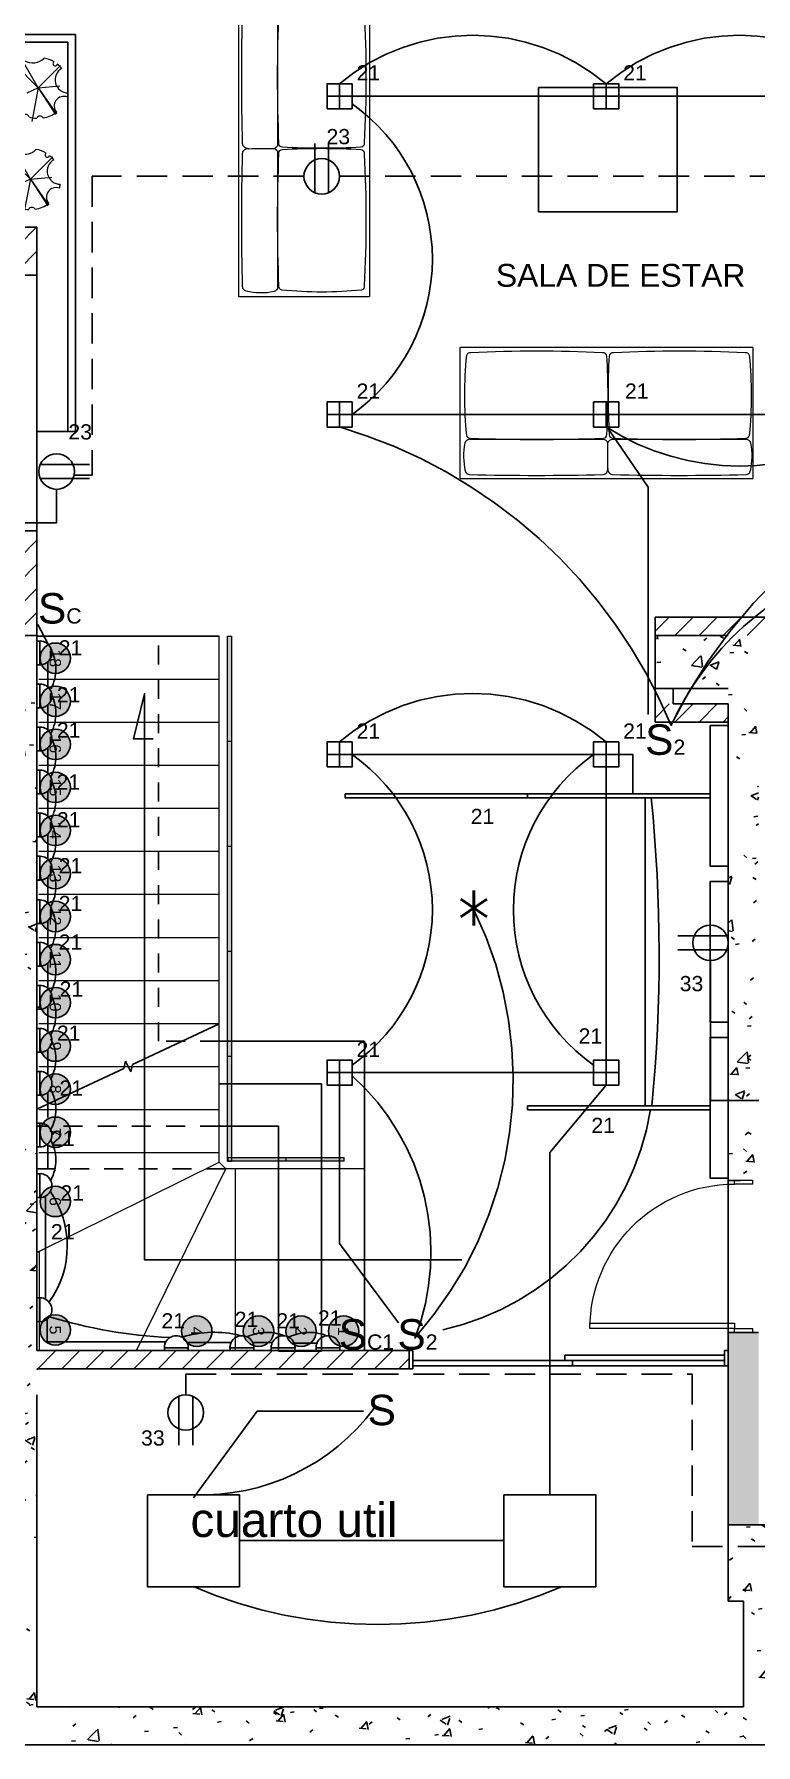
# Model space of a CAD drawing. Header units: inches. Extents: x 131 to 82119, y 71 to 16923.
# Drawn here: x 380.3 to 385.04, y 172.93 to 184.17 of the extents above; entities that cross this region are included whole.
import ezdxf
from ezdxf.enums import TextEntityAlignment as Align

# ---------------------------------------------------------------- set-up
doc = ezdxf.new("R2010")
doc.units = ezdxf.units.IN
doc.header["$MEASUREMENT"] = 0
for name, pattern in [('HIDDEN', [9.525, 6.35, -3.175]), ('HIDDEN2', [0.1875, 0.125, -0.0625]), ('PISO', [0.3, 0.2, -0.1])]:
    doc.linetypes.add(name, pattern=pattern)
for name, color, linetype in [('A-ACHU-SOLID 255', 255, 'Continuous'), ('A-MURO', 2, 'Continuous'), ('Arquitectonico', 253, 'Continuous'), ('BLOQUES TOMAS Y LUCES', 140, 'Continuous'), ('INTERRUPTORES', 6, 'Continuous'), ('LAMPARAS', 20, 'Continuous'), ('Retorno', 5, 'HIDDEN')]:
    doc.layers.add(name, color=color, linetype=linetype)
for name, color, linetype, lineweight in [('A-DOOR-____-MCUT', 31, 'Continuous', 18), ('A-DOOR-____-OTLN', 31, 'Continuous', 18), ('A-DOOR-FRAM-MCUT', 31, 'Continuous', 18), ('A-GLAZ-CURT-OTLN', 52, 'Continuous', 18), ('DUCTO-PARED O TECHO', 7, 'Continuous', 25), ('DUCTO-PISO', 7, 'PISO', 25), ('I-FURN-____-OTLN', 30, 'Continuous', 18), ('L-PLNT-____-OTLN', 71, 'Continuous', 18), ('S-FSTN-____-OTLN', 2, 'Continuous', 18), ('SIMBOLOGIA', 150, 'Continuous', 25)]:
    doc.layers.add(name, color=color, linetype=linetype, lineweight=lineweight)
doc.styles.add('Arial', font='arial.ttf', dxfattribs={"height": 0.225})
doc.styles.add('Arial_1', font='arial.ttf', dxfattribs={"height": 0.15})
doc.styles.add('ROMANS', font='romans.shx', dxfattribs={"width": 0.625})
doc.styles.get("Standard").update_dxf_attribs({"font": 'arial.ttf'})
doc.styles.add('swis Lt BT', font='swissl.ttf')
pattern_1 = [(50, (393.4712, 186.17345), (0.546432, -0.047308), [0.057, -0.629]), (355, (393.4712, 186.17345), (-0.105429, 0.57337), [0.046, -0.503]), (100.451, (393.5172, 186.16945), (0.440955, 0.525708), [0.049, -0.534]), (46.184, (393.4712, 186.32545), (0.813123, -0.12606), [0.086, -0.943]), (96.636, (393.5392, 186.31545), (0.711995, 0.742252), [0.073, -0.801]), (351.184, (393.4712, 186.32545), (0.71223, 0.742616), [0.069, -0.754]), (21, (393.5472, 186.28745), (0.454985, -0.306292), [0.057, -0.629]), (326, (393.5472, 186.28745), (0.185766, 0.552594), [0.046, -0.503]), (71.451, (393.5852, 186.26245), (0.640536, 0.246016), [0.049, -0.534]), (37.5, (393.47122, 186.17345), (0.009206, 0.2541166), [0.025, -0.472, 0.025, -0.485, -0.505]), (37.5, (393.47122, 186.17345), (0.009206, 0.2541166), [-1.007, 0.025, -0.48]), (7.5, (393.47122, 186.17345), (0.2004608, 0.3007382), [0.025, -0.266, 0.025, -0.46, -0.192]), (7.5, (393.47122, 186.17345), (0.2004608, 0.3007382), [-0.776, 0.025, -0.167]), (327.5, (393.30122, 186.17345), (0.406483, -0.0170776), [0.025, -0.165, 0.025, -0.569, -0.789]), (327.5, (393.30122, 186.17345), (0.406483, -0.0170776), [-0.785, 0.025, -0.764]), (317.5, (393.22522, 186.17345), (0.4439987, 0.076008), [0.025, -0.223, 0.025, -0.37, -0.56]), (317.5, (393.22522, 186.17345), (0.4439987, 0.076008), [-0.642, 0.025, -0.535])]

# ---------------------------------------------------------------- blocks, each defined once
blk = doc.blocks.new('Puertas Revit Lisas - 1_00 x 2_65-1766126-ARQ-SS')
at = {"layer": 'A-DOOR-____-MCUT'}
for p, q in [((0.475, 1.006825), (0.44, 1.006825)), ((0.44, 1.006825), (0.44, 0.056825)), ((0.475, 0.056825), (0.475, 1.006825)), ((0.44, 0.056825), (0.475, 0.056825))]:
    blk.add_line(p, q, dxfattribs=at)
at = {"layer": 'A-DOOR-____-OTLN'}
blk.add_arc((0.475, 0.056825), 0.95, 90, 180, dxfattribs=at)
at = {"layer": 'A-DOOR-FRAM-MCUT'}
for p, q in [((-0.475, 0.056825), (-0.5, 0.056825)), ((-0.5, 0.056825), (-0.5, -0.063175)), ((-0.475, -0.063175), (-0.475, 0.056825)), ((0.475, 0.056825), (0.475, -0.063175)), ((0.5, 0.056825), (0.475, 0.056825)), ((0.5, -0.063175), (0.5, 0.056825)), ((-0.5, -0.063175), (-0.475, -0.063175)), ((0.475, -0.063175), (0.5, -0.063175))]:
    blk.add_line(p, q, dxfattribs=at)
blk = doc.blocks.new('Meet_2_Seater_Connect_Left - Meet_2_Seater_Connect_Left-1030455-ARQ-SS')
at = {"layer": 'I-FURN-____-OTLN'}
for p, q in [((-0.955, 0.427), (-0.955, -0.427)), ((0.972, 0.43), (-0.952, 0.43)), ((0.975, -0.427), (0.975, 0.427)), ((-0.911, 0.174), (-0.029, 0.174)), ((0.029, 0.174), (0.911, 0.174)), ((-0.952, -0.43), (0.972, -0.43))]:
    blk.add_line(p, q, dxfattribs=at)
for centre, radius, start, end in [((-0.952, 0.427), 0.003, 89.9999, 180), ((-0.541, 0.284), 0.408, 166.1876, 192.2067), ((-0.908, 0.374), 0.03, 91.5026, 166.1876), ((-0.47, -16.327), 16.737, 88.4934, 91.5026), ((-0.031, 0.374), 0.03, 13.8075, 88.4934), ((-0.126, 0.351), 0.128, 6.0523, 13.8075), ((3.345, 0.265), 3.345, 178.2931, 181.1734), ((0.055, 0.368), 0.0543, 166.1876, 184.2904), ((0.032, 0.374), 0.03, 91.5026, 166.1876), ((0.47, -16.327), 16.737, 88.4934, 91.5026), ((0.909, 0.374), 0.03, 13.8075, 88.4934), ((0.542, 0.284), 0.408, 347.7933, 13.8075), ((0.972, 0.427), 0.003, 360, 92.4594), ((1.732, -0.116), 2.677, 174.3726, 185.6274), ((-0.911, 0.204), 0.03, 192.2067, 270), ((-0.907, 0.14), 0.0256, 85.9059, 166.0941), ((-0.468, -11.582), 11.756, 87.87, 92.1327), ((-0.034, 0.141), 0.0256, 3.8772, 84.1228), ((-0.029, 0.204), 0.03, 270, 344.7947), ((-4.567, -0.118), 4.566, 356.7839, 3.2623), ((4.437, -0.118), 4.438, 176.6436, 183.3102), ((0.029, 0.204), 0.03, 195.2053, 270), ((0.032, 0.141), 0.0256, 95.8772, 176.1228), ((0.467, -11.582), 11.756, 87.8673, 92.13), ((0.906, 0.14), 0.0256, 13.9059, 94.0941), ((0.911, 0.204), 0.03, 270, 347.7933), ((-1.733, -0.116), 2.677, 354.3726, 5.6274), ((-0.952, -0.427), 0.003, 180, 271.9138), ((-0.908, -0.37), 0.0262, 199.3576, 278.6424), ((-0.47, 7.831), 8.238, 266.9834, 273.0166), ((-0.033, -0.37), 0.0256, 262.8129, 352.2045), ((0.032, -0.37), 0.0256, 187.7955, 277.1871), ((0.469, 7.831), 8.238, 266.9834, 273.0166), ((0.906, -0.37), 0.0262, 261.3576, 340.6424), ((0.972, -0.427), 0.003, 270, 360)]:
    blk.add_arc(centre, radius, start, end, dxfattribs=at)
blk = doc.blocks.new('M_RPC Plant - Tropical - Agave - 0_45 Meters-752007-ARQ-SS')
at = {"layer": 'L-PLNT-____-OTLN'}
for q in [(-0.153, 0.15), (-0.112, 0.191), (0.147, 0.144), (0.141, 0.009), (-0.075, -0.039), (-0.043, -0.224), (0.114, -0.178), (0.12, -0.174)]:
    blk.add_line((0, -0.004), q, dxfattribs=at)
for centre, radius, start, end in [((-0.203, 0.16), 0.0842, 284.5761, 357.8078), ((0, -0.004), 0.2, 116.6696, 126.6487), ((-0.036, 0.263), 0.103, 238.4657, 316.9123), ((0, -0.004), 0.2, 58.808, 78.7084), ((0.111, 0.155), 0.0145, 121.2967, 348.7033), ((0.197, 0.049), 0.0863, 119.9838, 270.0162), ((0, -0.004), 0.2, 39.648, 51.192), ((0, -0.004), 0.2, 155.7352, 183.4024), ((-0.21, -0.092), 0.0771, 323.3668, 82.226), ((0.168, -0.122), 0.0628, 68.9276, 221.0724), ((0, -0.004), 0.2, 342.7424, 350.352), ((0, -0.004), 0.2, 222.1904, 242.6209), ((-0.082, -0.201), 0.0221, 17.3648, 117.5876), ((0, -0.004), 0.2, 252.3315, 266.9942), ((0.011, -0.212), 0.0231, 28.1518, 157.8482), ((0, -0.004), 0.2, 279.0058, 307.2576)]:
    blk.add_arc(centre, radius, start, end, dxfattribs=at)
blk = doc.blocks.new('Escalera47 - Escalera-2019327-ARQ-SS Esc Int')
at = {"layer": 'S-FSTN-____-OTLN'}
for p, q in [((-11.957, -9.35), (-11.957, -9.067)), ((-13.144, -9.35), (-11.957, -9.35))]:
    blk.add_line(p, q, dxfattribs=at)
blk = doc.blocks.new('Escalera48 - Escalera-2019360-ARQ-SS Esc Int')
at = {"layer": 'S-FSTN-____-OTLN'}
for p, q in [((-13.144, -10.001), (-11.957, -9.413)), ((-11.957, -9.413), (-11.957, -9.35))]:
    blk.add_line(p, q, dxfattribs=at)
blk = doc.blocks.new('Escalera49 - Escalera-2019398-ARQ-SS Esc Int')
at = {"layer": 'S-FSTN-____-OTLN'}
for p, q in [((-11.914, -9.457), (-11.957, -9.413)), ((-12.502, -10.652), (-11.914, -9.457)), ((-13.143, -10), (-13.143, -10.652)), ((-13.143, -10.652), (-12.502, -10.652))]:
    blk.add_line(p, q, dxfattribs=at)
blk = doc.blocks.new('Escalera50 - Escalera-2019450-ARQ-SS Esc Int')
at = {"layer": 'S-FSTN-____-OTLN'}
for p, q in [((-11.85, -9.457), (-11.914, -9.457)), ((-11.85, -10.652), (-11.85, -9.457)), ((-12.501, -10.652), (-11.85, -10.652))]:
    blk.add_line(p, q, dxfattribs=at)
blk = doc.blocks.new('Escalera51 - Escalera-2019487-ARQ-SS Esc Int')
at = {"layer": 'S-FSTN-____-OTLN'}
for p, q in [((-11.911, -9.456), (-11.915, -9.456)), ((-11.911, -9.457), (-11.911, -9.456)), ((-11.567, -9.457), (-11.85, -9.457)), ((-11.567, -10.652), (-11.567, -9.457)), ((-11.85, -10.652), (-11.567, -10.652))]:
    blk.add_line(p, q, dxfattribs=at)
blk = doc.blocks.new('Escalera52 - Escalera-2019520-ARQ-SS Esc Int')
at = {"layer": 'S-FSTN-____-OTLN'}
for p, q in [((-11.284, -9.457), (-11.567, -9.457)), ((-11.284, -10.655), (-11.284, -9.457)), ((-11.567, -10.655), (-11.284, -10.655))]:
    blk.add_line(p, q, dxfattribs=at)
blk = doc.blocks.new('Escalera53 - Escalera-2019553-ARQ-SS Esc Int')
at = {"layer": 'S-FSTN-____-OTLN'}
for p, q in [((-11.001, -9.457), (-11.284, -9.457)), ((-11.001, -10.652), (-11.001, -9.457)), ((-11.284, -10.652), (-11.001, -10.652))]:
    blk.add_line(p, q, dxfattribs=at)
blk = doc.blocks.new('INDICADOR EJES')
at = {"layer": 'A-ACHU-SOLID 255'}
h = blk.add_hatch(color=256, dxfattribs=at)
edge = h.paths.add_edge_path()
edge.add_arc((0, 0.004), 0.004, 0, 360)
at = {"color": 0}
blk.add_circle((0, 0.004), 0.004, dxfattribs=at)
at = {"color": 0, "style": 'swis Lt BT'}
blk.add_attdef('1', text='', height=0.003, dxfattribs=at).set_placement((0, 0.004), align=Align.MIDDLE_CENTER)
blk = doc.blocks.new('System Panel - Glazed-1487099-ARQ-P1')
at = {"layer": 'A-GLAZ-CURT-OTLN'}
blk.add_hatch(color=256, dxfattribs=at).paths.add_polyline_path([(-0.345, 0.024), (0.345, 0.024), (0.345, 0.049), (-0.345, 0.049)], flags=0)
for p, q in [((-0.345, 0.049), (0.345, 0.049)), ((-0.345, 0.049), (-0.345, 0.024)), ((0.345, 0.024), (-0.345, 0.024)), ((0.345, 0.049), (0.345, 0.024))]:
    blk.add_line(p, q, dxfattribs=at)
blk = doc.blocks.new('System Panel - Glazed-1566548-ARQ-P1')
at = {"layer": 'A-GLAZ-CURT-OTLN'}
blk.add_hatch(color=256, dxfattribs=at).paths.add_polyline_path([(-0.191, 0.05), (-0.191, 0.025), (0.191, 0.025), (0.191, 0.05)], flags=0)
for p, q in [((-0.191, 0.05), (0.191, 0.05)), ((-0.191, 0.05), (-0.191, 0.025)), ((0.191, 0.025), (-0.191, 0.025)), ((0.191, 0.05), (0.191, 0.025))]:
    blk.add_line(p, q, dxfattribs=at)
blk = doc.blocks.new('A$C7F0D1915')
at = {"color": 251, "linetype": 'HIDDEN2', "true_color": 0x636466}
for p, q in [((0.8, 2.16), (0.8, 4.823)), ((1.2, 2.16), (0.8, 2.16)), ((1.2, 1.6), (0, 1.6)), ((1.243, 1.32), (0, 1.32))]:
    blk.add_line(p, q, dxfattribs=at)
at = {"layer": 'A-MURO'}
for p, q in [((2.155, 2.16), (1.2, 2.16)), ((2.155, 0.125), (2.155, 2.16)), ((1.872, 1.88), (1.2, 1.88)), ((1.872, 0.125), (1.872, 1.88)), ((1.589, 1.6), (1.2, 1.6)), ((1.589, 0.125), (1.589, 1.6))]:
    blk.add_line(p, q, dxfattribs=at)
blk = doc.blocks.new('TOMA')
at = {"layer": 'SIMBOLOGIA'}
for p, q in [((-0.0301, 0.2165), (-0.0301, 0.0062)), ((0.0294, 0.2165), (0.0294, 0.1463)), ((0.0294, 0.1463), (0.0294, 0.0059))]:
    blk.add_line(p, q, dxfattribs=at)
blk.add_circle((0, 0.0761), 0.0761, dxfattribs=at)
blk = doc.blocks.new('APLIQUE MINI')
at = {"layer": 'BLOQUES TOMAS Y LUCES'}
for p, q in [((-0.132, 0.033), (-0.132, 0)), ((-0.132, 0.033), (0.132, 0.033)), ((-0.132, 0), (0.132, 0)), ((0.132, 0.033), (0.132, 0))]:
    blk.add_line(p, q, dxfattribs=at)
blk.add_arc((0, 0.033), 0.133, 352.7505, 187.2495, dxfattribs=at)

msp = doc.modelspace()

# ---------------------------------------------------------------- hatches: boundary and pattern name
at = {"layer": 'Arquitectonico'}
h = msp.add_hatch(dxfattribs=at)
h.set_pattern_fill('FP_1', color=256, angle=720, style=0, pattern_type=2)
h.set_pattern_definition([(45, (395.17496, 183.66779), (-0.079196, 0.079196), [])])
h.paths.add_polyline_path([(380.314, 180.907), (380.194, 180.907), (380.194, 180.251), (380.314, 180.251)])
h.paths.add_polyline_path([(380.194, 182.587), (380.314, 182.587), (380.314, 182.902), (380.194, 182.902)])
h = msp.add_hatch(dxfattribs=at)
h.set_pattern_fill('FP_1', color=256, angle=720, style=0, pattern_type=2)
h.set_pattern_definition([(45, (393.47122, 186.64345), (-0.079196, 0.079196), [])])
h.paths.add_polyline_path([(387.063, 180.219), (387.063, 180.339), (384.381, 180.339), (384.381, 180.219)])
h = msp.add_hatch(dxfattribs=at)
h.set_pattern_fill('FP_2', color=256, angle=720, style=0, pattern_type=2)
h.set_pattern_definition(pattern_1)
h.paths.add_polyline_path([(380.314, 175.372), (380.314, 180.219), (380.064, 180.219), (380.064, 175.372)], flags=0)
h = msp.add_hatch(dxfattribs=at)
h.set_pattern_fill('FP_2', color=256, angle=720, style=0, pattern_type=2)
h.set_pattern_definition(pattern_1)
h.paths.add_polyline_path([(384.863, 179.869), (384.863, 180.219), (384.381, 180.219), (384.381, 179.869)], flags=0)
h = msp.add_hatch(dxfattribs=at)
h.set_pattern_fill('FP_2', color=256, angle=720, style=0, pattern_type=2)
h.set_pattern_definition(pattern_1)
h.paths.add_polyline_path([(384.943, 176.636), (385.063, 176.636), (385.063, 180.219), (384.863, 180.219), (384.863, 176.636)], flags=0)
h = msp.add_hatch(dxfattribs=at)
h.set_pattern_fill('FP_1', color=256, angle=720, style=0, pattern_type=2)
h.set_pattern_definition([(45, (393.47122, 186.07345), (-0.079196, 0.079196), [])])
h.paths.add_polyline_path([(384.863, 179.649), (384.863, 179.769), (384.381, 179.769), (384.381, 179.649)])
msp.add_hatch(color=256, dxfattribs=at).paths.add_polyline_path([(385.063, 175.637), (384.863, 175.637), (384.863, 174.371), (385.063, 174.371)])
h = msp.add_hatch(dxfattribs=at)
h.set_pattern_fill('FP_2', color=256, angle=720, style=0, pattern_type=2)
h.set_pattern_definition(pattern_1)
h.paths.add_polyline_path([(380.064, 172.926), (380.314, 172.926), (380.314, 175.372), (380.064, 175.372), (380.064, 174.788)], flags=0)
h = msp.add_hatch(dxfattribs=at)
h.set_pattern_fill('FP_2', color=256, angle=720, style=0, pattern_type=2)
h.set_pattern_definition(pattern_1)
h.paths.add_polyline_path([(384.963, 173.871), (384.963, 174.121), (385.213, 174.121), (385.213, 174.371), (384.863, 174.371), (384.863, 173.871)], flags=0)
h = msp.add_hatch(dxfattribs=at)
h.set_pattern_fill('FP_2', color=256, angle=720, style=0, pattern_type=2)
h.set_pattern_definition(pattern_1)
h.paths.add_polyline_path([(391.798, 173.871), (391.798, 174.121), (384.963, 174.121), (384.963, 173.871), (385.213, 173.871)], flags=0)
h = msp.add_hatch(dxfattribs=at)
h.set_pattern_fill('FP_2', color=256, angle=720, style=0, pattern_type=2)
h.set_pattern_definition(pattern_1)
h.paths.add_polyline_path([(385.213, 172.926), (385.213, 173.871), (384.963, 173.871), (384.963, 172.926)], flags=0)
h = msp.add_hatch(dxfattribs=at)
h.set_pattern_fill('FP_2', color=256, angle=720, style=0, pattern_type=2)
h.set_pattern_definition(pattern_1)
h.paths.add_polyline_path([(381.701, 172.926), (381.701, 173.176), (380.314, 173.176), (380.314, 172.926)], flags=0)
h = msp.add_hatch(dxfattribs=at)
h.set_pattern_fill('FP_2', color=256, angle=720, style=0, pattern_type=2)
h.set_pattern_definition(pattern_1)
h.paths.add_polyline_path([(384.963, 172.926), (384.963, 173.176), (381.701, 173.176), (381.701, 172.926), (382.949, 172.926)], flags=0)

# ---------------------------------------------------------------- linework, layer by layer
for p, q in [((384.501, 179.869), (384.501, 179.769)), ((384.381, 179.769), (384.381, 179.649)), ((384.381, 179.649), (384.863, 179.649)), ((384.863, 176.636), (384.863, 174.371)), ((385.063, 175.637), (384.863, 175.637))]:
    msp.add_line(p, q)
for p, q in [((380.568, 184.169), (380.003, 184.169)), ((380.518, 184.119), (380.003, 184.119)), ((380.518, 181.56), (380.518, 184.119)), ((380.568, 181.56), (380.568, 184.169)), ((379.943, 182.902), (380.314, 182.902)), ((380.314, 182.902), (380.314, 180.219)), ((380.194, 182.587), (380.314, 182.587)), ((380.314, 181.56), (380.568, 181.56)), ((380.194, 180.907), (380.314, 180.907)), ((384.381, 180.339), (387.063, 180.339)), ((384.381, 180.339), (384.381, 180.219)), ((380.314, 180.219), (378.622, 180.219)), ((380.314, 175.517), (380.314, 180.219)), ((380.314, 176.823), (380.314, 180.219)), ((380.314, 180.219), (380.314, 177.774)), ((380.314, 180.215), (381.514, 180.215)), ((380.314, 180.215), (380.314, 175.517)), ((384.863, 180.219), (384.381, 180.219)), ((384.381, 180.219), (384.381, 179.869)), ((384.381, 179.869), (384.863, 179.869)), ((384.863, 179.869), (384.381, 179.869)), ((384.381, 179.869), (384.381, 179.769)), ((384.501, 179.869), (384.501, 179.769)), ((384.381, 179.769), (384.381, 179.649)), ((384.501, 179.769), (384.863, 179.769)), ((384.863, 179.769), (384.863, 176.636)), ((384.381, 179.649), (384.863, 179.649)), ((380.314, 177.774), (380.327, 177.774)), ((381.514, 177.665), (380.943, 177.398)), ((380.886, 177.372), (380.314, 177.105)), ((380.898, 177.42), (380.886, 177.372)), ((380.931, 177.35), (380.898, 177.42)), ((380.943, 177.398), (380.931, 177.35)), ((384.863, 176.636), (384.943, 176.636)), ((380.327, 176.169), (380.314, 176.162)), ((385.063, 175.637), (384.863, 175.637)), ((380.314, 175.392), (380.439, 175.517)), ((382.763, 175.517), (380.314, 175.517)), ((380.477, 175.397), (380.597, 175.517)), ((380.636, 175.397), (380.756, 175.517)), ((380.794, 175.397), (380.914, 175.517)), ((380.952, 175.397), (381.072, 175.517)), ((381.111, 175.397), (381.231, 175.517)), ((381.269, 175.397), (381.389, 175.517)), ((381.428, 175.397), (381.548, 175.517)), ((381.586, 175.397), (381.706, 175.517)), ((381.744, 175.397), (381.864, 175.517)), ((381.903, 175.397), (382.023, 175.517)), ((382.061, 175.397), (382.181, 175.517)), ((382.22, 175.397), (382.34, 175.517)), ((382.378, 175.397), (382.498, 175.517)), ((382.536, 175.397), (382.656, 175.517)), ((382.695, 175.397), (382.763, 175.466)), ((382.763, 175.517), (382.788, 175.517)), ((382.763, 175.397), (382.763, 175.517)), ((382.788, 175.517), (382.788, 175.397)), ((382.788, 175.453), (383.839, 175.453)), ((383.788, 175.488), (384.838, 175.488)), ((383.788, 175.453), (383.788, 175.488)), ((384.838, 175.453), (383.788, 175.453)), ((383.839, 175.453), (383.839, 175.418)), ((384.838, 175.517), (384.863, 175.517)), ((384.838, 175.418), (384.838, 175.517)), ((384.863, 175.517), (384.863, 175.418)), ((382.763, 175.397), (380.314, 175.397)), ((382.788, 175.397), (382.763, 175.397)), ((383.839, 175.418), (382.788, 175.418)), ((384.838, 175.418), (383.839, 175.418)), ((384.863, 175.418), (384.838, 175.418)), ((380.314, 173.176), (380.314, 175.227)), ((385.213, 174.371), (384.863, 174.371)), ((384.863, 174.371), (384.863, 173.871)), ((384.863, 173.871), (384.963, 173.871)), ((384.963, 173.871), (384.963, 173.176)), ((384.963, 173.176), (380.314, 173.176)), ((380.064, 172.926), (385.213, 172.926))]:
    msp.add_line(p, q, dxfattribs=at)
for points in [[(383.615, 183.82), (384.527, 183.82), (384.527, 183.004), (383.615, 183.004)], [(384.863, 178.702), (384.743, 178.702), (384.743, 179.626), (384.863, 179.626)], [(384.863, 177.677), (384.743, 177.677), (384.743, 178.601), (384.863, 178.601)], [(384.863, 176.652), (384.743, 176.652), (384.743, 177.576), (384.863, 177.576)]]:
    msp.add_lwpolyline(points, close=True, dxfattribs=at)
msp.add_lwpolyline([(383.111, 176.113), (381.023, 176.113), (381.023, 179.835), (380.949, 179.538), (381.079, 179.538)], dxfattribs=at)
at = {"layer": 'DUCTO-PARED O TECHO'}
for p, q in [((383.977, 183.764), (382.388, 183.764)), ((385.72, 183.764), (384.142, 183.764)), ((383.977, 181.672), (382.388, 181.672)), ((385.72, 181.672), (384.142, 181.672)), ((380.371, 176.534), (380.371, 175.854)), ((381.302, 175.57), (381.592, 175.57)), ((381.733, 175.571), (381.863, 175.571))]:
    msp.add_line(p, q, dxfattribs=at)
for points in [[(384.335, 179.7), (384.335, 181.194), (384.071, 181.582)], [(380.444, 181.18), (380.444, 180.96), (380.193, 180.96)], [(380.321, 180.29), (380.387, 180.162)], [(380.386, 180.045), (380.386, 179.88)], [(380.386, 179.762), (380.386, 179.597)], [(380.386, 179.479), (380.386, 179.314)], [(382.388, 179.437), (383.977, 179.437)], [(384.142, 179.437), (384.235, 179.437), (384.235, 179.177)], [(384.059, 177.427), (384.059, 179.354)], [(380.386, 179.196), (380.386, 179.031)], [(384.316, 179.151), (384.316, 177.127)], [(380.386, 178.913), (380.386, 178.748)], [(380.386, 178.63), (380.386, 178.465)], [(380.386, 178.343), (380.386, 178.178)], [(380.386, 178.064), (380.386, 177.899)], [(384.747, 178.081), (384.747, 177.161), (385.065, 177.161)], [(380.386, 177.781), (380.386, 177.616)], [(380.386, 177.498), (380.386, 177.333)], [(383.977, 177.345), (382.381, 177.345)], [(382.305, 177.262), (382.305, 176.222), (382.693, 175.7)], [(383.688, 174.57), (383.688, 176.82), (384.059, 177.262)], [(380.386, 177.215), (380.386, 177.05)], [(380.386, 176.876), (380.386, 176.711)], [(381.162, 175.574), (380.381, 175.574), (380.381, 175.722)], [(382.006, 175.567), (382.156, 175.567)], [(382.3, 175.517), (382.3, 175.517)], [(382.463, 175.119), (381.763, 175.119), (381.344, 174.55)], [(381.646, 174.268), (383.386, 174.268)]]:
    msp.add_lwpolyline(points, dxfattribs=at)
at = {"layer": 'DUCTO-PISO'}
for points in [[(382.071, 183.237), (380.678, 183.237), (380.678, 181.272), (380.566, 181.272)], [(382.305, 183.237), (385.789, 183.237)], [(381.293, 175.227), (381.293, 175.362), (384.625, 175.362), (384.625, 174.23), (386.083, 174.23)]]:
    msp.add_lwpolyline(points, dxfattribs=at)
at = {"layer": 'LAMPARAS'}
for p, q in [((382.388, 183.846), (382.223, 183.846)), ((382.223, 183.846), (382.223, 183.681)), ((382.223, 183.764), (382.388, 183.764)), ((382.305, 183.681), (382.305, 183.846)), ((384.142, 183.846), (383.977, 183.846)), ((383.977, 183.846), (383.977, 183.681)), ((383.977, 183.764), (384.142, 183.764)), ((384.059, 183.681), (384.059, 183.846)), ((382.223, 183.681), (382.388, 183.681)), ((383.977, 183.681), (384.142, 183.681)), ((382.388, 181.754), (382.223, 181.754)), ((382.223, 181.754), (382.223, 181.589)), ((382.305, 181.589), (382.305, 181.754)), ((384.142, 181.754), (383.977, 181.754)), ((383.977, 181.754), (383.977, 181.589)), ((384.059, 181.589), (384.059, 181.754)), ((382.223, 181.672), (382.388, 181.672)), ((383.977, 181.672), (384.142, 181.672)), ((382.223, 181.589), (382.388, 181.589)), ((383.977, 181.589), (384.142, 181.589)), ((382.388, 179.519), (382.223, 179.519)), ((382.223, 179.519), (382.223, 179.354)), ((382.305, 179.354), (382.305, 179.519)), ((384.142, 179.519), (383.977, 179.519)), ((383.977, 179.519), (383.977, 179.354)), ((384.059, 179.354), (384.059, 179.519)), ((382.223, 179.437), (382.388, 179.437)), ((383.977, 179.437), (384.142, 179.437)), ((382.223, 179.354), (382.388, 179.354)), ((383.977, 179.354), (384.142, 179.354)), ((382.388, 177.427), (382.223, 177.427)), ((382.223, 177.427), (382.223, 177.262)), ((382.223, 177.345), (382.388, 177.345)), ((382.305, 177.262), (382.305, 177.427)), ((384.142, 177.427), (383.977, 177.427)), ((383.977, 177.427), (383.977, 177.262)), ((383.977, 177.345), (384.142, 177.345)), ((384.059, 177.262), (384.059, 177.427)), ((382.223, 177.262), (382.388, 177.262)), ((383.977, 177.262), (384.142, 177.262))]:
    msp.add_line(p, q, dxfattribs=at)
for points in [[(382.223, 183.681), (382.388, 183.681), (382.388, 183.846), (382.223, 183.846)], [(383.977, 183.681), (384.142, 183.681), (384.142, 183.846), (383.977, 183.846)], [(382.223, 181.589), (382.388, 181.589), (382.388, 181.754), (382.223, 181.754)], [(383.977, 181.589), (384.142, 181.589), (384.142, 181.754), (383.977, 181.754)], [(382.223, 179.354), (382.388, 179.354), (382.388, 179.519), (382.223, 179.519)], [(383.977, 179.354), (384.142, 179.354), (384.142, 179.519), (383.977, 179.519)], [(382.343, 179.177), (383.543, 179.177), (383.543, 179.151), (382.343, 179.151)], [(383.543, 179.177), (384.743, 179.177), (384.743, 179.151), (383.543, 179.151)], [(382.223, 177.262), (382.388, 177.262), (382.388, 177.427), (382.223, 177.427)], [(383.977, 177.262), (384.142, 177.262), (384.142, 177.427), (383.977, 177.427)], [(383.543, 177.127), (384.743, 177.127), (384.743, 177.101), (383.543, 177.101)], [(381.041, 174.57), (381.646, 174.57), (381.646, 173.965), (381.041, 173.965)], [(383.386, 174.57), (383.991, 174.57), (383.991, 173.965), (383.386, 173.965)]]:
    msp.add_lwpolyline(points, close=True, dxfattribs=at)
at = {"layer": 'Retorno'}
for centre, radius, start, end in [((383.182, 182.795), 1.369, 50.1456, 129.8544), ((384.937, 182.795), 1.369, 50.1456, 129.8544), ((381.665, 182.693), 1.251, 305.2908, 54.7092), ((381.344, 178.327), 3.401, 22.4689, 73.5801), ((384.937, 182.951), 1.619, 237.2047, 302.7953), ((387.632, 178.088), 3.502, 91.0607, 153.9376), ((386.28, 178.813), 1.969, 61.1334, 155.601), ((380.169, 179.997), 0.27, 331.2968, 29.6265), ((380.169, 179.706), 0.27, 331.2968, 29.6265), ((383.182, 178.468), 1.369, 50.1456, 129.8544), ((380.169, 179.421), 0.27, 331.2968, 29.6265), ((381.665, 178.415), 1.251, 305.2908, 54.7092), ((384.7, 178.415), 1.251, 125.2908, 234.7092), ((380.169, 179.138), 0.27, 331.2968, 29.6265), ((374.054, 178.115), 10.354, 354.5271, 5.7466), ((380.169, 178.861), 0.27, 331.2968, 29.6265), ((380.169, 178.569), 0.27, 331.2968, 29.6265), ((380.169, 178.297), 0.27, 331.2968, 29.6265), ((380.905, 177.297), 2.543, 318.3222, 25.948), ((380.169, 178.006), 0.27, 331.2968, 29.6265), ((380.169, 177.725), 0.27, 331.2968, 29.6265), ((380.169, 177.434), 0.27, 331.2968, 29.6265), ((380.169, 177.102), 0.27, 331.2968, 29.6265), ((381.349, 176.163), 1.558, 338.7089, 48.1786), ((382.598, 177.389), 1.777, 282.5893, 350.6851), ((380.169, 176.769), 0.27, 331.2968, 29.6265), ((379.886, 176.205), 0.628, 324.2315, 35.0132), ((381.35, 178.903), 3.304, 253.1955, 267.1095), ((381.48, 174.937), 0.701, 76.0822, 107.1735), ((381.828, 175.331), 0.306, 69.5868, 115.5317), ((382.107, 175.331), 0.306, 69.5868, 115.5317), ((381.401, 175.979), 1.41, 267.6891, 323.3867), ((382.557, 176.803), 3.086, 246.8425, 293.1575)]:
    msp.add_arc(centre, radius, start, end, dxfattribs=at)

# ---------------------------------------------------------------- block references
at = {"color": 3, "xscale": 0.5905511811023622, "yscale": 0.5905511811023622, "rotation": 270}
for p in [(380.314, 180.104), (380.314, 179.821), (380.314, 179.538), (380.314, 179.255), (380.314, 178.972), (380.314, 178.689), (380.314, 178.402), (380.314, 178.123), (380.314, 177.84), (380.314, 177.557), (380.314, 177.274), (380.314, 176.935), (380.314, 176.602), (380.314, 175.786)]:
    msp.add_blockref('APLIQUE MINI', p, dxfattribs=at)
at = {"color": 3, "xscale": 0.5905511811023622, "yscale": 0.5905511811023622}
for p in [(381.231, 175.517), (381.663, 175.517), (381.934, 175.517), (382.229, 175.517)]:
    msp.add_blockref('APLIQUE MINI', p, dxfattribs=at)
at = {"layer": 'Arquitectonico', "xscale": -1, "rotation": 90}
for name, p in [('Meet_2_Seater_Connect_Left - Meet_2_Seater_Connect_Left-1030455-ARQ-SS', (382.072, 183.42)), ('Puertas Revit Lisas - 1_00 x 2_65-1766126-ARQ-SS', (384.96, 176.137))]:
    msp.add_blockref(name, p, dxfattribs=at)
at = {"layer": 'Arquitectonico'}
for name, p in [('M_RPC Plant - Tropical - Agave - 0_45 Meters-752007-ARQ-SS', (380.323, 183.822)), ('M_RPC Plant - Tropical - Agave - 0_45 Meters-752007-ARQ-SS', (380.271, 183.222)), ('A$C7F0D1915', (380.314, 175.392)), ('Escalera47 - Escalera-2019327-ARQ-SS Esc Int', (393.471, 189.282)), ('Escalera47 - Escalera-2019327-ARQ-SS Esc Int', (393.471, 188.999)), ('Escalera47 - Escalera-2019327-ARQ-SS Esc Int', (393.471, 188.716)), ('Escalera47 - Escalera-2019327-ARQ-SS Esc Int', (393.471, 188.433)), ('Escalera47 - Escalera-2019327-ARQ-SS Esc Int', (393.471, 188.15)), ('Escalera47 - Escalera-2019327-ARQ-SS Esc Int', (393.471, 187.867)), ('Escalera47 - Escalera-2019327-ARQ-SS Esc Int', (393.471, 187.584)), ('Escalera47 - Escalera-2019327-ARQ-SS Esc Int', (393.471, 187.301)), ('Escalera47 - Escalera-2019327-ARQ-SS Esc Int', (393.471, 187.018)), ('Escalera47 - Escalera-2019327-ARQ-SS Esc Int', (393.471, 186.735)), ('Escalera47 - Escalera-2019327-ARQ-SS Esc Int', (393.471, 186.452)), ('Escalera47 - Escalera-2019327-ARQ-SS Esc Int', (393.471, 186.169)), ('Escalera48 - Escalera-2019360-ARQ-SS Esc Int', (393.471, 186.169)), ('Escalera49 - Escalera-2019398-ARQ-SS Esc Int', (393.471, 186.169)), ('Escalera50 - Escalera-2019450-ARQ-SS Esc Int', (393.471, 186.169)), ('Escalera51 - Escalera-2019487-ARQ-SS Esc Int', (393.471, 186.169)), ('Escalera52 - Escalera-2019520-ARQ-SS Esc Int', (393.471, 186.169)), ('Escalera53 - Escalera-2019553-ARQ-SS Esc Int', (393.471, 186.169))]:
    msp.add_blockref(name, p, dxfattribs=at)
for name, p, rotation in [('Meet_2_Seater_Connect_Left - Meet_2_Seater_Connect_Left-1030455-ARQ-SS', (384.071, 181.681), 180), ('System Panel - Glazed-1487099-ARQ-P1', (381.618, 179.868), 89.99999999999993), ('System Panel - Glazed-1487099-ARQ-P1', (381.618, 179.178), 89.99999999999993), ('System Panel - Glazed-1487099-ARQ-P1', (381.618, 178.488), 89.99999999999993), ('System Panel - Glazed-1487099-ARQ-P1', (381.618, 177.798), 89.99999999999993), ('System Panel - Glazed-1487099-ARQ-P1', (381.618, 177.107), 89.99999999999993), ('System Panel - Glazed-1566548-ARQ-P1', (381.763, 176.812), 180), ('System Panel - Glazed-1566548-ARQ-P1', (382.145, 176.812), 180)]:
    msp.add_blockref(name, p, dxfattribs=dict(at, rotation=rotation))
at = {"layer": 'Arquitectonico', "rotation": 270}
for p, xscale, yscale, zscale, values in [((380.335, 180.069), 24.99999999999999, 24.99999999999999, 24.99999999999999, {'1': '18'}), ((380.335, 179.786), 24.99999999999999, 24.99999999999999, 24.99999999999999, {'1': '17'}), ((380.335, 179.503), 24.99999999999999, 24.99999999999999, 24.99999999999999, {'1': '16'}), ((380.335, 179.22), 24.99999999999999, 24.99999999999999, 24.99999999999999, {'1': '15'}), ((380.335, 178.937), 24.99999999999999, 24.99999999999999, 24.99999999999999, {'1': '14'}), ((380.335, 178.654), 24.99999999999999, 24.99999999999999, 24.99999999999999, {'1': '13'}), ((380.335, 178.371), 24.99999999999999, 24.99999999999999, 24.99999999999999, {'1': '12'}), ((380.335, 178.088), 24.99999999999999, 24.99999999999999, 24.99999999999999, {'1': '11'}), ((380.335, 177.805), 24.99999999999999, 24.99999999999999, 24.99999999999999, {'1': '10'}), ((380.335, 177.519), 24.99999999999999, 24.99999999999999, 24.99999999999999, {'1': '9'}), ((380.335, 177.236), 24.99999999999999, 24.99999999999999, 24.99999999999999, {'1': '8'}), ((380.335, 176.953), 24.99999999999999, 24.99999999999999, 24.99999999999999, {'1': '7'}), ((380.335, 176.498), 24.99999999999999, 24.99999999999999, 24.99999999999999, {'1': '6'}), ((380.335, 175.653), 24.99999999999999, 24.99999999999999, 24.99999999999999, {'1': '5'}), ((381.266, 175.645), 24.99999999999999, 24.99999999999999, 24.99999999999999, {'1': '4'}), ((381.672, 175.645), 24.99999999999999, 24.99999999999999, 24.99999999999999, {'1': '3'}), ((381.952, 175.645), 24.99999999999999, 24.99999999999999, 24.99999999999999, {'1': '2'}), ((382.232, 175.645), 25, 25, 25, {'1': '1'})]:
    msp.add_blockref('INDICADOR EJES', p, dxfattribs=dict(at, xscale=xscale, yscale=yscale, zscale=zscale)).add_auto_attribs(values)
at = {"layer": 'SIMBOLOGIA', "xscale": 1.534310573126468, "yscale": 1.534310573126468, "zscale": 1.534310573126468}
msp.add_blockref('TOMA', (382.188, 183.12), dxfattribs=at)
for p, rotation in [((380.327, 181.296), 270), ((384.863, 178.198), 90), ((381.293, 175.227), 180)]:
    msp.add_blockref('TOMA', p, dxfattribs=dict(at, rotation=rotation))

# ---------------------------------------------------------------- texts
for s, p in [('21', (382.495, 183.867)), ('21', (384.249, 183.867)), ('23', (382.297, 183.448)), ('21', (382.495, 181.775)), ('21', (384.261, 181.775)), ('23', (380.599, 181.507)), ('21', (380.535, 180.087)), ('21', (380.523, 179.779)), ('21', (380.523, 179.546)), ('21', (382.495, 179.54)), ('21', (384.249, 179.54)), ('21', (380.521, 179.205)), ('21', (380.523, 178.957)), ('21', (383.246, 178.979)), ('21', (380.535, 178.655)), ('21', (380.535, 178.407)), ('21', (380.535, 178.153)), ('21', (380.541, 177.844)), ('33', (384.621, 177.88)), ('21', (380.523, 177.554)), ('21', (383.956, 177.536)), ('21', (382.495, 177.448)), ('21', (380.54, 177.193)), ('21', (384.04, 176.948)), ('21', (380.484, 176.863)), ('21', (380.546, 176.504)), ('21', (380.484, 176.249)), ('21', (381.211, 175.663)), ('21', (381.693, 175.673)), ('21', (381.967, 175.663)), ('21', (382.241, 175.682)), ('33', (381.077, 174.893))]:
    msp.add_text(s, height=0.1).set_placement(p, align=Align.CENTER)
at = {"layer": 'Arquitectonico', "attachment_point": 1}
for s, insert, char_height, width, style in [('SALA DE ESTAR', (383.334, 182.661), 0.15, 2.03829, 'Arial_1'), ('cuarto util', (381.324, 174.517), 0.225, 3.02437, 'Arial')]:
    msp.add_mtext(s, dxfattribs=dict(at, insert=insert, char_height=char_height, width=width, style=style))
at = {"layer": 'INTERRUPTORES', "char_height": 0.2, "attachment_point": 1}
for s, insert in [('\\pt0.0082306;S{\\H0.5x;C}', (380.321, 180.497)), ('\\pt0.0082306;S{\\H0.5x;2}', (384.316, 179.634)), ('\\pt0.0082306;S{\\H0.5x;C1}', (382.3, 175.724)), ('\\pt0.0082306;S{\\H0.5x;2}', (382.686, 175.724)), ('\\pt0.0082306;S', (382.49, 175.227))]:
    msp.add_mtext_dynamic_manual_height_columns(s, width=0.35309, gutter_width=12.5, heights=[0], dxfattribs=dict(at, insert=insert))
at = {"layer": 'LAMPARAS', "style": 'ROMANS'}
msp.add_text('*', height=0.399, dxfattribs=at).set_placement((383.052, 178.142))

doc.saveas('drawing.dxf')
